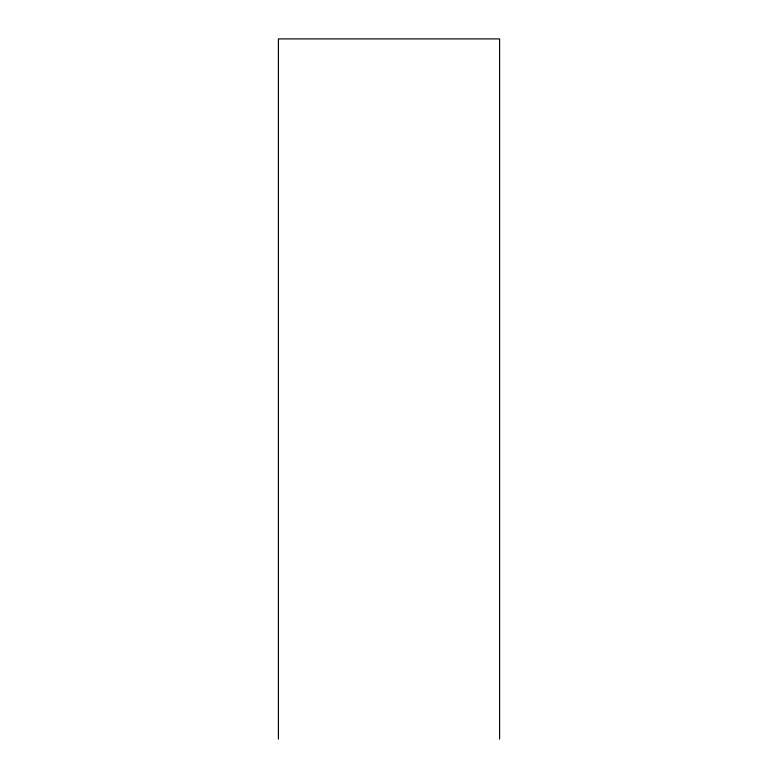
<?xml version="1.0" encoding="UTF-8"?>
<svg xmlns="http://www.w3.org/2000/svg" width="778" height="778" viewBox="0 0 778 778"><rect width="100%" height="100%" fill="white"/><g stroke="black" fill="none" stroke-linecap="round" stroke-linejoin="round"><path stroke-width="1.17" d="M499.583 739.1L499.583 38.9L278.417 38.9L278.417 739.1"/></g></svg>
